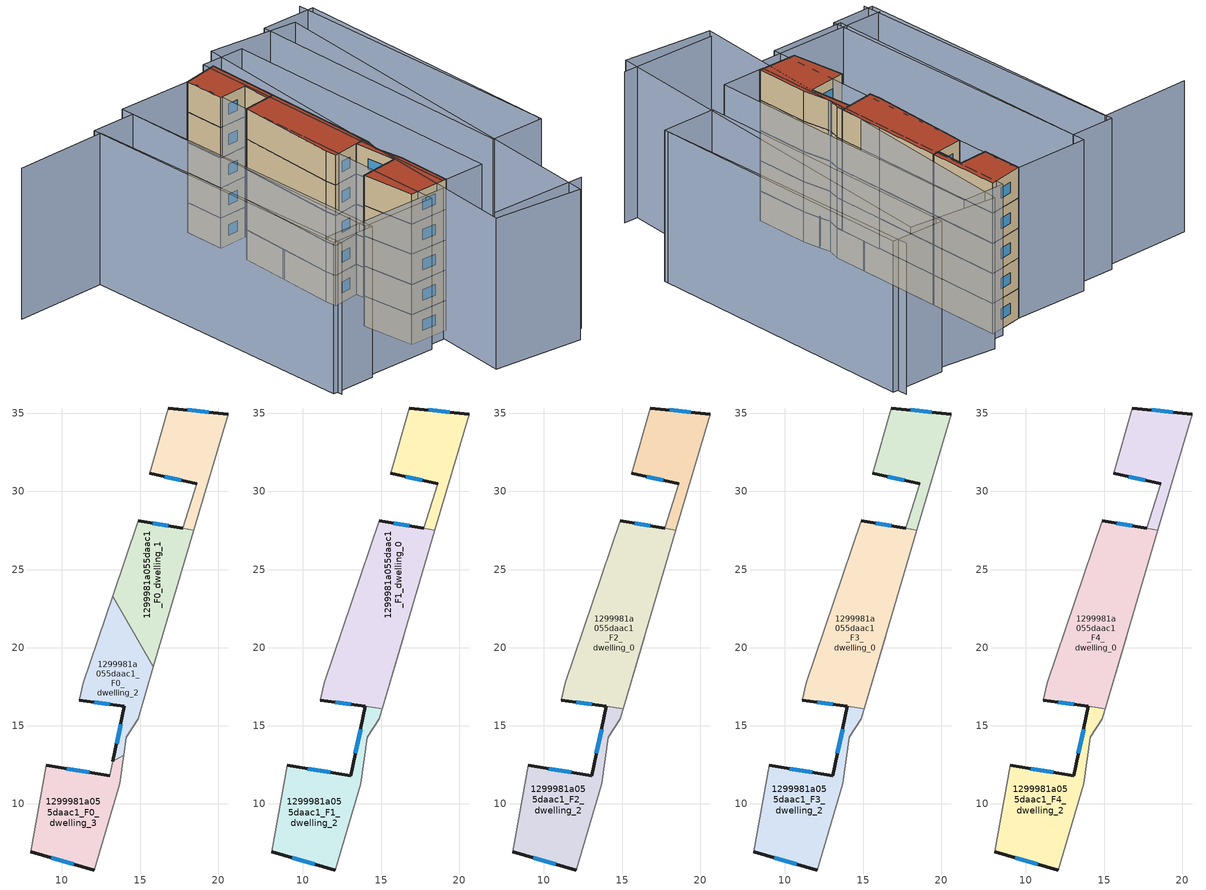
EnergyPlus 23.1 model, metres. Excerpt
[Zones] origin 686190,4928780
1299981a055daac1_F0_dwelling_0
 floor ground (EU_floor_Construction): 18.44,27.51 20.64,34.95 16.8,35.34 15.61,31.17 18.61,30.48 17.73,27.64 z0
 wall outside (EU_wall_Construction): 16.8,35.34 20.64,34.95 / 18.61,30.48 15.61,31.17 z0:3
 wall adiabatic (EU_wall_Construction): 15.61,31.17 16.8,35.34 / 20.64,34.95 18.44,27.51 / 17.73,27.64 18.61,30.48 z0:3
 wall to 1299981a055daac1_F0_dwelling_1 (EU_wall_Construction): 18.44,27.51 17.73,27.64 z0:3
 window (EU_Window_Construction): 18.05,35.21 19.39,35.08 / 17.63,30.7 16.59,30.95 z0.98:2.02
1299981a055daac1_F0_dwelling_1
 floor ground (EU_floor_Construction): 15.85,18.77 18.44,27.51 17.73,27.63 14.89,28.13 13.25,23.3 z0
 wall outside (EU_wall_Construction): 14.89,28.13 17.73,27.63 z0:3
 wall adiabatic (EU_wall_Construction): 18.44,27.51 15.85,18.77 / 13.25,23.3 14.89,28.13 z0:3
 wall to 1299981a055daac1_F0_dwelling_2 (EU_wall_Construction): 15.85,18.77 13.25,23.3 z0:3
 window (EU_Window_Construction): 15.81,27.97 16.81,27.79 z0.98:2.02
 ceiling adiabatic (EU_roof_Construction): 18.44,27.51 15.85,18.77 13.25,23.3 14.89,28.13 17.73,27.64 z3
1299981a055daac1_F0_dwelling_2
 floor ground (EU_floor_Construction): 13.95,13.12 14.1,14.26 14.88,15.46 15.85,18.77 13.25,23.3 11.36,17.75 11.12,16.62 13.99,16.24 13.25,12.72 z0
 wall outside (EU_wall_Construction): 13.25,12.72 13.99,16.24 11.12,16.62 z0:3
 wall adiabatic (EU_wall_Construction): 15.85,18.77 14.88,15.46 14.1,14.26 13.95,13.12 / 11.12,16.62 11.36,17.75 13.25,23.3 z0:3
 wall to 1299981a055daac1_F0_dwelling_3 (EU_wall_Construction): 13.95,13.12 13.25,12.72 z0:3
 window (EU_Window_Construction): 13.49,13.87 13.75,15.1 / 13.06,16.36 12.05,16.5 z0.98:2.02
 roof outside (EU_roof_Construction): 15.06,16.1 13.99,16.24 11.12,16.62 z3
1299981a055daac1_F0_dwelling_3
 floor ground (EU_floor_Construction): 12.07,5.77 13.69,11.29 13.95,13.12 13.25,12.72 13.05,11.79 9,12.48 8,6.93 z0
 wall outside (EU_wall_Construction): 12.07,5.77 8,6.93 / 9,12.48 13.05,11.79 z0:3
 wall adiabatic (EU_wall_Construction): 13.95,13.12 13.69,11.29 12.07,5.77 / 8,6.93 9,12.48 / 13.05,11.79 13.25,12.72 z0:3
 window (EU_Window_Construction): 10.75,6.15 9.32,6.55 / 10.32,12.26 11.73,12.01 z0.98:2.02
1299981a055daac1_F1_dwelling_0
 floor adiabatic (EU_floor_Construction): 15.85,18.77 18.44,27.51 18.09,27.57 17.73,27.63 14.89,28.13 13.25,23.3 z3
 floor to 1299981a055daac1_F0_dwelling_2 (EU_floor_Construction): 15.06,16.1 15.85,18.77 13.25,23.3 11.36,17.75 11.12,16.62 z3
 wall outside (EU_wall_Construction): 14.89,28.13 17.73,27.63 / 13.99,16.24 11.12,16.62 z3:6
 wall adiabatic (EU_wall_Construction): 11.12,16.62 11.36,17.75 14.89,28.13 / 18.44,27.51 15.06,16.1 z3:6
 wall to 1299981a055daac1_F1_dwelling_1 (EU_wall_Construction): 17.73,27.64 18.44,27.51 z3:6
 wall to 1299981a055daac1_F1_dwelling_2 (EU_wall_Construction): 15.06,16.1 13.99,16.24 z3:6
 window (EU_Window_Construction): 15.81,27.97 16.81,27.79 / 13.06,16.36 12.05,16.5 z3.98:5.02
1299981a055daac1_F1_dwelling_1
 floor to 1299981a055daac1_F0_dwelling_0 (EU_floor_Construction): 18.44,27.51 20.64,34.95 16.8,35.34 15.61,31.17 18.61,30.48 17.73,27.64 z3
 wall outside (EU_wall_Construction): 18.61,30.48 15.61,31.17 / 16.8,35.34 20.64,34.95 z3:6
 wall adiabatic (EU_wall_Construction): 17.73,27.64 18.61,30.48 / 15.61,31.17 16.8,35.34 / 20.64,34.95 18.44,27.51 z3:6
 window (EU_Window_Construction): 17.63,30.7 16.59,30.95 / 18.05,35.21 19.39,35.08 z3.98:5.02
1299981a055daac1_F1_dwelling_2
 floor to 1299981a055daac1_F0_dwelling_2 (EU_floor_Construction): 13.95,13.12 14.1,14.26 14.88,15.46 15.85,18.77 15.06,16.1 13.99,16.24 13.25,12.72 z3
 floor to 1299981a055daac1_F0_dwelling_3 (EU_floor_Construction): 12.07,5.77 13.69,11.29 13.95,13.12 13.25,12.72 13.05,11.79 9,12.48 8,6.93 z3
 wall outside (EU_wall_Construction): 12.07,5.77 8,6.93 / 9,12.48 13.05,11.79 13.99,16.24 z3:6
 wall adiabatic (EU_wall_Construction): 8,6.93 9,12.48 / 15.06,16.1 16.44,20.73 14.88,15.46 14.1,14.26 13.69,11.29 12.07,5.77 z3:6
 window (EU_Window_Construction): 10.75,6.15 9.32,6.55 / 10.32,12.26 11.73,12.01 / 13.36,13.24 13.68,14.79 z3.98:5.02
1299981a055daac1_F2_dwelling_0
 floor to 1299981a055daac1_F1_dwelling_0 (EU_floor_Construction): 15.06,16.1 18.44,27.51 17.73,27.64 14.89,28.13 11.36,17.75 11.12,16.62 z6
 wall outside (EU_wall_Construction): 14.89,28.13 17.73,27.63 / 13.99,16.24 11.12,16.62 z6:9
 wall adiabatic (EU_wall_Construction): 11.12,16.62 11.36,17.75 14.89,28.13 / 18.44,27.51 15.06,16.1 z6:9
 wall to 1299981a055daac1_F2_dwelling_1 (EU_wall_Construction): 17.73,27.64 18.44,27.51 z6:9
 wall to 1299981a055daac1_F2_dwelling_2 (EU_wall_Construction): 15.06,16.1 13.99,16.24 z6:9
 window (EU_Window_Construction): 15.81,27.97 16.81,27.79 / 13.06,16.36 12.05,16.5 z6.98:8.02
1299981a055daac1_F2_dwelling_1
 floor to 1299981a055daac1_F1_dwelling_1 (EU_floor_Construction): 18.44,27.51 20.64,34.95 16.8,35.34 15.61,31.17 18.61,30.48 17.73,27.64 z6
 wall outside (EU_wall_Construction): 18.61,30.48 15.61,31.17 / 16.8,35.34 20.64,34.95 z6:9
 wall adiabatic (EU_wall_Construction): 17.73,27.64 18.61,30.48 / 15.61,31.17 16.8,35.34 / 20.64,34.95 18.44,27.51 z6:9
 window (EU_Window_Construction): 17.63,30.7 16.59,30.95 / 18.05,35.21 19.39,35.08 z6.98:8.02
1299981a055daac1_F2_dwelling_2
 floor to 1299981a055daac1_F1_dwelling_2 (EU_floor_Construction): 12.07,5.77 13.69,11.29 14.1,14.26 14.88,15.46 16.44,20.73 15.06,16.1 13.99,16.24 13.05,11.79 9,12.48 8,6.93 z6
 wall outside (EU_wall_Construction): 12.07,5.77 8,6.93 / 9,12.48 13.05,11.79 13.99,16.24 z6:9
 wall adiabatic (EU_wall_Construction): 8,6.93 9,12.48 / 15.06,16.1 16.44,20.73 14.88,15.46 14.1,14.26 13.69,11.29 12.07,5.77 z6:9
 window (EU_Window_Construction): 10.75,6.15 9.32,6.55 / 10.32,12.26 11.73,12.01 / 13.36,13.24 13.68,14.79 z6.98:8.02
1299981a055daac1_F3_dwelling_0
 floor to 1299981a055daac1_F2_dwelling_0 (EU_floor_Construction): 15.06,16.1 18.44,27.51 17.73,27.64 14.89,28.13 11.36,17.75 11.12,16.62 z9
 wall outside (EU_wall_Construction): 14.89,28.13 17.73,27.63 / 13.99,16.24 11.12,16.62 z9:12
 wall adiabatic (EU_wall_Construction): 11.12,16.62 11.36,17.75 14.89,28.13 / 18.44,27.51 15.06,16.1 z9:12
 wall to 1299981a055daac1_F3_dwelling_1 (EU_wall_Construction): 17.73,27.64 18.44,27.51 z9:12
 wall to 1299981a055daac1_F3_dwelling_2 (EU_wall_Construction): 15.06,16.1 13.99,16.24 z9:12
 window (EU_Window_Construction): 15.81,27.97 16.81,27.79 / 13.06,16.36 12.05,16.5 z9.98:11.02
1299981a055daac1_F3_dwelling_1
 floor to 1299981a055daac1_F2_dwelling_1 (EU_floor_Construction): 18.44,27.51 20.64,34.95 16.8,35.34 15.61,31.17 18.61,30.48 17.73,27.64 z9
 wall outside (EU_wall_Construction): 18.61,30.48 15.61,31.17 / 16.8,35.34 20.64,34.95 z9:12
 wall adiabatic (EU_wall_Construction): 17.73,27.64 18.61,30.48 / 15.61,31.17 16.8,35.34 / 20.64,34.95 18.44,27.51 z9:12
 window (EU_Window_Construction): 17.63,30.7 16.59,30.95 / 18.05,35.21 19.39,35.08 z9.98:11.02
1299981a055daac1_F3_dwelling_2
 floor to 1299981a055daac1_F2_dwelling_2 (EU_floor_Construction): 12.07,5.77 13.69,11.29 14.1,14.26 14.88,15.46 16.44,20.73 15.06,16.1 13.99,16.24 13.05,11.79 9,12.48 8,6.93 z9
 wall outside (EU_wall_Construction): 12.07,5.77 8,6.93 / 9,12.48 13.05,11.79 13.99,16.24 z9:12
 wall adiabatic (EU_wall_Construction): 8,6.93 9,12.48 / 15.06,16.1 16.44,20.73 14.88,15.46 14.1,14.26 13.69,11.29 12.07,5.77 z9:12
 window (EU_Window_Construction): 10.75,6.15 9.32,6.55 / 10.32,12.26 11.73,12.01 / 13.36,13.24 13.68,14.79 z9.98:11.02
1299981a055daac1_F4_dwelling_0
 floor to 1299981a055daac1_F3_dwelling_0 (EU_floor_Construction): 15.06,16.1 18.44,27.51 17.73,27.64 14.89,28.13 11.36,17.75 11.12,16.62 z12
 wall outside (EU_wall_Construction): 14.89,28.13 17.73,27.63 / 13.99,16.24 11.12,16.62 z12:15
 wall adiabatic (EU_wall_Construction): 11.12,16.62 11.36,17.75 14.89,28.13 / 18.44,27.51 15.06,16.1 z12:15
 wall to 1299981a055daac1_F4_dwelling_1 (EU_wall_Construction): 17.73,27.64 18.44,27.51 z12:15
 wall to 1299981a055daac1_F4_dwelling_2 (EU_wall_Construction): 15.06,16.1 13.99,16.24 z12:15
 window (EU_Window_Construction): 15.81,27.97 16.81,27.79 / 13.06,16.36 12.05,16.5 z12.98:14.02
 roof outside (EU_roof_Construction): 18.44,27.51 15.06,16.1 11.12,16.62 11.36,17.75 14.89,28.13 17.73,27.64 z15
1299981a055daac1_F4_dwelling_1
 floor to 1299981a055daac1_F3_dwelling_1 (EU_floor_Construction): 18.44,27.51 20.64,34.95 16.8,35.34 15.61,31.17 18.61,30.48 17.73,27.64 z12
 wall outside (EU_wall_Construction): 18.61,30.48 15.61,31.17 / 16.8,35.34 20.64,34.95 z12:15
 wall adiabatic (EU_wall_Construction): 17.73,27.64 18.61,30.48 / 15.61,31.17 16.8,35.34 / 20.64,34.95 18.44,27.51 z12:15
 window (EU_Window_Construction): 17.63,30.7 16.59,30.95 / 18.05,35.21 19.39,35.08 z12.98:14.02
 roof outside (EU_roof_Construction): 20.64,34.95 18.44,27.51 17.73,27.64 18.61,30.48 15.61,31.17 16.8,35.34 z15
1299981a055daac1_F4_dwelling_2
 floor to 1299981a055daac1_F3_dwelling_2 (EU_floor_Construction): 12.07,5.77 13.69,11.29 14.1,14.26 14.88,15.46 16.44,20.73 15.06,16.1 13.99,16.24 13.05,11.79 9,12.48 8,6.93 z12
 wall outside (EU_wall_Construction): 12.07,5.77 8,6.93 / 9,12.48 13.05,11.79 13.99,16.24 z12:15
 wall adiabatic (EU_wall_Construction): 8,6.93 9,12.48 / 15.06,16.1 16.44,20.73 14.88,15.46 14.1,14.26 13.69,11.29 12.07,5.77 z12:15
 window (EU_Window_Construction): 10.75,6.15 9.32,6.55 / 10.32,12.26 11.73,12.01 / 13.36,13.24 13.68,14.79 z12.98:14.02
 roof outside (EU_roof_Construction): 16.44,20.73 14.88,15.46 14.1,14.26 13.69,11.29 12.07,5.77 8,6.93 9,12.48 13.05,11.79 13.99,16.24 15.06,16.1 z15
shading: 8.59,-1.3 18.54,-4.31 / -3.19,9.07 10.44,5.1 / 26.59,4.64 34.68,34.39 / -5.37,39.24 4.16,36.77 / 4.16,36.77 -3.45,7.32 / 31.77,33.11 16.51,-5.42 / 16.51,-5.42 7.73,-1.95 / 7.73,-1.95 23,36.58 / 23,36.58 31.77,33.11 / 34.97,33.22 26.57,4.61 / 26.57,4.61 20.96,6.25 / 20.96,6.25 29.36,34.87 / 29.36,34.87 34.97,33.22 / 24.86,34.52 16.18,4.58 / 16.18,4.58 11.68,5.89 / 11.68,5.89 20.36,35.82 / 20.36,35.82 24.86,34.52 / 0.41,7.22 9.2,37.54 / 9.2,37.54 16.96,35.29 / 16.96,35.29 8.17,4.96 / 8.17,4.96 0.41,7.22 / 8.82,36.24 0.74,6.7 / 0.74,6.7 -3.8,7.94 / -3.8,7.94 4.29,37.48 / 4.29,37.48 8.82,36.24 z0:15
[Building]
EU S2 Campaign: North Axis=0; Terrain=City; Solar Distribution=FullExterior
[Site:Location]
Bologna: Latitude=44.5; Longitude=11.25; Time Zone=1; Elevation=37
[SizingPeriod:WeatherFileDays]
AnnualSizingPeriod: Begin Month=1; Begin Day of Month=1; End Month=12; End Day of Month=31; Day of Week for Start Day=Monday; Use Weather File Daylight Saving Period=No; Use Weather File Rain and Snow Indicators=No
[MATERIAL]
EU_InternalMass_Material: Roughness=MediumRough; Thickness=0.1; Conductivity=1; Density=1800; Specific Heat=900; Thermal Absorptance=0.9; Solar Absorptance=0.7; Visible Absorptance=0.7
[MATERIAL:NOMASS] Roughness=MediumRough; Thermal Absorptance=0.9; Solar Absorptance=0.7; Visible Absorptance=0.7
Name | Thermal Resistance
EU_wall_NoMass | 0.905828
EU_roof_NoMass | 0.37593
EU_floor_NoMass | 0.67114
[WINDOWMATERIAL:SIMPLEGLAZINGSYSTEM]
EU_Window_SimpleGlazing: UFactor=4.52486; Solar Heat Gain Coefficient=0.85; Visible Transmittance=0.85
[CONSTRUCTION]
EU_wall_Construction: EU_wall_NoMass
EU_roof_Construction: EU_roof_NoMass
EU_floor_Construction: EU_floor_NoMass
EU_InternalMass_Construction: EU_InternalMass_Material
EU_Window_Construction: EU_Window_SimpleGlazing
[ZONE] Type=1; Multiplier=1; Ceiling Height=autocalculate; Floor Area=autocalculate; Part of Total Floor Area=Yes
Name | Volume
1299981a055daac1_F0_dwelling_0; 1299981a055daac1_F1_dwelling_1; 1299981a055daac1_F2_dwelling_1; 1299981a055daac1_F3_dwelling_1; 1299981a055daac1_F4_dwelling_1 | 57.9983
1299981a055daac1_F1_dwelling_0 | 137.136
1299981a055daac1_F2_dwelling_0; 1299981a055daac1_F3_dwelling_0; 1299981a055daac1_F4_dwelling_0 | 137.149
1299981a055daac1_F0_dwelling_1 | 78.9661
1299981a055daac1_F0_dwelling_2 | 65.6843
1299981a055daac1_F1_dwelling_2 | 90.0051
1299981a055daac1_F2_dwelling_2; 1299981a055daac1_F3_dwelling_2; 1299981a055daac1_F4_dwelling_2 | 90.0139
1299981a055daac1_F0_dwelling_3 | 82.5293
[INTERNALMASS] Construction=EU_InternalMass_Construction
Name | Zone or ZoneList | Surface Area
1299981a055daac1_F0_dwelling_0_EU_InternalMass | 1299981a055daac1_F0_dwelling_0 | 19.3366
1299981a055daac1_F0_dwelling_1_EU_InternalMass | 1299981a055daac1_F0_dwelling_1 | 26.3232
1299981a055daac1_F0_dwelling_2_EU_InternalMass | 1299981a055daac1_F0_dwelling_2 | 21.8959
1299981a055daac1_F0_dwelling_3_EU_InternalMass | 1299981a055daac1_F0_dwelling_3 | 27.5103
1299981a055daac1_F1_dwelling_0_EU_InternalMass | 1299981a055daac1_F1_dwelling_0 | 45.7198
1299981a055daac1_F1_dwelling_1_EU_InternalMass | 1299981a055daac1_F1_dwelling_1 | 19.3366
1299981a055daac1_F1_dwelling_2_EU_InternalMass | 1299981a055daac1_F1_dwelling_2 | 30.0026
1299981a055daac1_F2_dwelling_0_EU_InternalMass | 1299981a055daac1_F2_dwelling_0 | 45.7198
1299981a055daac1_F2_dwelling_1_EU_InternalMass | 1299981a055daac1_F2_dwelling_1 | 19.3366
1299981a055daac1_F2_dwelling_2_EU_InternalMass | 1299981a055daac1_F2_dwelling_2 | 30.0026
1299981a055daac1_F3_dwelling_0_EU_InternalMass | 1299981a055daac1_F3_dwelling_0 | 45.7198
1299981a055daac1_F3_dwelling_1_EU_InternalMass | 1299981a055daac1_F3_dwelling_1 | 19.3366
1299981a055daac1_F3_dwelling_2_EU_InternalMass | 1299981a055daac1_F3_dwelling_2 | 30.0026
1299981a055daac1_F4_dwelling_0_EU_InternalMass | 1299981a055daac1_F4_dwelling_0 | 45.7198
1299981a055daac1_F4_dwelling_1_EU_InternalMass | 1299981a055daac1_F4_dwelling_1 | 19.3366
1299981a055daac1_F4_dwelling_2_EU_InternalMass | 1299981a055daac1_F4_dwelling_2 | 30.0026
[OTHEREQUIPMENT] Fuel Type=Electricity; Design Level Calculation Method=Watts/Area; Power per Zone Floor Area=1; Fraction Latent=0; Fraction Radiant=0; Fraction Lost=0; Carbon Dioxide Generation Rate=0; EndUse Subcategory=EU_Step8_InternalGains
Name | Zone or ZoneList or Space or SpaceList | Schedule
EU_Step8_InternalGain_1299981a055daac1_F0_dwelling_0_f000 | 1299981a055daac1_F0_dwelling_0 | EU_Step8_GainSchedule_1299981a055daac1_F0_dwelling_0_f000
EU_Step8_InternalGain_1299981a055daac1_F0_dwelling_1_f000 | 1299981a055daac1_F0_dwelling_1 | EU_Step8_GainSchedule_1299981a055daac1_F0_dwelling_1_f000
EU_Step8_InternalGain_1299981a055daac1_F0_dwelling_2_f000 | 1299981a055daac1_F0_dwelling_2 | EU_Step8_GainSchedule_1299981a055daac1_F0_dwelling_2_f000
EU_Step8_InternalGain_1299981a055daac1_F0_dwelling_3_f000 | 1299981a055daac1_F0_dwelling_3 | EU_Step8_GainSchedule_1299981a055daac1_F0_dwelling_3_f000
EU_Step8_InternalGain_1299981a055daac1_F1_dwelling_0_f000 | 1299981a055daac1_F1_dwelling_0 | EU_Step8_GainSchedule_1299981a055daac1_F1_dwelling_0_f000
EU_Step8_InternalGain_1299981a055daac1_F1_dwelling_1_f000 | 1299981a055daac1_F1_dwelling_1 | EU_Step8_GainSchedule_1299981a055daac1_F1_dwelling_1_f000
EU_Step8_InternalGain_1299981a055daac1_F1_dwelling_2_f000 | 1299981a055daac1_F1_dwelling_2 | EU_Step8_GainSchedule_1299981a055daac1_F1_dwelling_2_f000
EU_Step8_InternalGain_1299981a055daac1_F2_dwelling_0_f000 | 1299981a055daac1_F2_dwelling_0 | EU_Step8_GainSchedule_1299981a055daac1_F2_dwelling_0_f000
EU_Step8_InternalGain_1299981a055daac1_F2_dwelling_1_f000 | 1299981a055daac1_F2_dwelling_1 | EU_Step8_GainSchedule_1299981a055daac1_F2_dwelling_1_f000
EU_Step8_InternalGain_1299981a055daac1_F2_dwelling_2_f000 | 1299981a055daac1_F2_dwelling_2 | EU_Step8_GainSchedule_1299981a055daac1_F2_dwelling_2_f000
EU_Step8_InternalGain_1299981a055daac1_F3_dwelling_0_f000 | 1299981a055daac1_F3_dwelling_0 | EU_Step8_GainSchedule_1299981a055daac1_F3_dwelling_0_f000
EU_Step8_InternalGain_1299981a055daac1_F3_dwelling_1_f000 | 1299981a055daac1_F3_dwelling_1 | EU_Step8_GainSchedule_1299981a055daac1_F3_dwelling_1_f000
EU_Step8_InternalGain_1299981a055daac1_F3_dwelling_2_f000 | 1299981a055daac1_F3_dwelling_2 | EU_Step8_GainSchedule_1299981a055daac1_F3_dwelling_2_f000
EU_Step8_InternalGain_1299981a055daac1_F4_dwelling_0_f000 | 1299981a055daac1_F4_dwelling_0 | EU_Step8_GainSchedule_1299981a055daac1_F4_dwelling_0_f000
EU_Step8_InternalGain_1299981a055daac1_F4_dwelling_1_f000 | 1299981a055daac1_F4_dwelling_1 | EU_Step8_GainSchedule_1299981a055daac1_F4_dwelling_1_f000
EU_Step8_InternalGain_1299981a055daac1_F4_dwelling_2_f000 | 1299981a055daac1_F4_dwelling_2 | EU_Step8_GainSchedule_1299981a055daac1_F4_dwelling_2_f000
[ZONEVENTILATION:DESIGNFLOWRATE] Schedule=EU_AlwaysOn; Design Flow Rate Calculation Method=AirChanges/Hour; Air Changes per Hour=0.73129; Ventilation Type=Natural; Fan Pressure Rise=0; Fan Total Efficiency=1; Constant Term Coefficient=1; Temperature Term Coefficient=0; Velocity Term Coefficient=0; Velocity Squared Term Coefficient=0; Minimum Indoor Temperature=-100; Maximum Indoor Temperature=100; Delta Temperature=-100; Minimum Outdoor Temperature=-100; Maximum Outdoor Temperature=100; Maximum Wind Speed=40
Name | Zone or ZoneList or Space or SpaceList
EU_ConstantAir_1299981a055daac1_F0_dwelling_0 | 1299981a055daac1_F0_dwelling_0
EU_ConstantAir_1299981a055daac1_F0_dwelling_1 | 1299981a055daac1_F0_dwelling_1
EU_ConstantAir_1299981a055daac1_F0_dwelling_2 | 1299981a055daac1_F0_dwelling_2
EU_ConstantAir_1299981a055daac1_F0_dwelling_3 | 1299981a055daac1_F0_dwelling_3
EU_ConstantAir_1299981a055daac1_F1_dwelling_0 | 1299981a055daac1_F1_dwelling_0
EU_ConstantAir_1299981a055daac1_F1_dwelling_1 | 1299981a055daac1_F1_dwelling_1
EU_ConstantAir_1299981a055daac1_F1_dwelling_2 | 1299981a055daac1_F1_dwelling_2
EU_ConstantAir_1299981a055daac1_F2_dwelling_0 | 1299981a055daac1_F2_dwelling_0
EU_ConstantAir_1299981a055daac1_F2_dwelling_1 | 1299981a055daac1_F2_dwelling_1
EU_ConstantAir_1299981a055daac1_F2_dwelling_2 | 1299981a055daac1_F2_dwelling_2
EU_ConstantAir_1299981a055daac1_F3_dwelling_0 | 1299981a055daac1_F3_dwelling_0
EU_ConstantAir_1299981a055daac1_F3_dwelling_1 | 1299981a055daac1_F3_dwelling_1
EU_ConstantAir_1299981a055daac1_F3_dwelling_2 | 1299981a055daac1_F3_dwelling_2
EU_ConstantAir_1299981a055daac1_F4_dwelling_0 | 1299981a055daac1_F4_dwelling_0
EU_ConstantAir_1299981a055daac1_F4_dwelling_1 | 1299981a055daac1_F4_dwelling_1
EU_ConstantAir_1299981a055daac1_F4_dwelling_2 | 1299981a055daac1_F4_dwelling_2
[HVACTEMPLATE:THERMOSTAT] Constant Heating Setpoint=20; Constant Cooling Setpoint=50
EU_HeatOnly_1299981a055daac1_F0_dwelling_0; EU_HeatOnly_1299981a055daac1_F0_dwelling_1; EU_HeatOnly_1299981a055daac1_F0_dwelling_2; EU_HeatOnly_1299981a055daac1_F0_dwelling_3; EU_HeatOnly_1299981a055daac1_F1_dwelling_0; EU_HeatOnly_1299981a055daac1_F1_dwelling_1; EU_HeatOnly_1299981a055daac1_F1_dwelling_2; EU_HeatOnly_1299981a055daac1_F2_dwelling_0; EU_HeatOnly_1299981a055daac1_F2_dwelling_1; EU_HeatOnly_1299981a055daac1_F2_dwelling_2; EU_HeatOnly_1299981a055daac1_F3_dwelling_0; EU_HeatOnly_1299981a055daac1_F3_dwelling_1; EU_HeatOnly_1299981a055daac1_F3_dwelling_2; EU_HeatOnly_1299981a055daac1_F4_dwelling_0; EU_HeatOnly_1299981a055daac1_F4_dwelling_1; EU_HeatOnly_1299981a055daac1_F4_dwelling_2
[HVACTEMPLATE:ZONE:IDEALLOADSAIRSYSTEM] System Availability Schedule=EU_AlwaysOn; Maximum Heating Supply Air Temperature=50; Minimum Cooling Supply Air Temperature=13; Maximum Heating Supply Air Humidity Ratio=0.0156; Minimum Cooling Supply Air Humidity Ratio=0.0077; Heating Limit=NoLimit; Cooling Limit=NoLimit; Heating Availability Schedule=EU_AlwaysOn; Cooling Availability Schedule=EU_CoolingOff; Dehumidification Control Type=ConstantSensibleHeatRatio; Cooling Sensible Heat Ratio=0.7; Dehumidification Setpoint=60; Humidification Control Type=None; Humidification Setpoint=30; Outdoor Air Method=None; Outdoor Air Flow Rate per Person=0.00944; Outdoor Air Flow Rate per Zone Floor Area=0; Outdoor Air Flow Rate per Zone=0; Demand Controlled Ventilation Type=None; Outdoor Air Economizer Type=NoEconomizer; Heat Recovery Type=None; Sensible Heat Recovery Effectiveness=0.7; Latent Heat Recovery Effectiveness=0.65
Name | Template Thermostat
1299981a055daac1_F0_dwelling_0 | EU_HeatOnly_1299981a055daac1_F0_dwelling_0
1299981a055daac1_F0_dwelling_1 | EU_HeatOnly_1299981a055daac1_F0_dwelling_1
1299981a055daac1_F0_dwelling_2 | EU_HeatOnly_1299981a055daac1_F0_dwelling_2
1299981a055daac1_F0_dwelling_3 | EU_HeatOnly_1299981a055daac1_F0_dwelling_3
1299981a055daac1_F1_dwelling_0 | EU_HeatOnly_1299981a055daac1_F1_dwelling_0
1299981a055daac1_F1_dwelling_1 | EU_HeatOnly_1299981a055daac1_F1_dwelling_1
1299981a055daac1_F1_dwelling_2 | EU_HeatOnly_1299981a055daac1_F1_dwelling_2
1299981a055daac1_F2_dwelling_0 | EU_HeatOnly_1299981a055daac1_F2_dwelling_0
1299981a055daac1_F2_dwelling_1 | EU_HeatOnly_1299981a055daac1_F2_dwelling_1
1299981a055daac1_F2_dwelling_2 | EU_HeatOnly_1299981a055daac1_F2_dwelling_2
1299981a055daac1_F3_dwelling_0 | EU_HeatOnly_1299981a055daac1_F3_dwelling_0
1299981a055daac1_F3_dwelling_1 | EU_HeatOnly_1299981a055daac1_F3_dwelling_1
1299981a055daac1_F3_dwelling_2 | EU_HeatOnly_1299981a055daac1_F3_dwelling_2
1299981a055daac1_F4_dwelling_0 | EU_HeatOnly_1299981a055daac1_F4_dwelling_0
1299981a055daac1_F4_dwelling_1 | EU_HeatOnly_1299981a055daac1_F4_dwelling_1
1299981a055daac1_F4_dwelling_2 | EU_HeatOnly_1299981a055daac1_F4_dwelling_2
[SIZING:ZONE] Zone Cooling Design Supply Air Temperature Input Method=SupplyAirTemperature; Zone Cooling Design Supply Air Temperature=13; Zone Heating Design Supply Air Temperature Input Method=SupplyAirTemperature; Zone Heating Design Supply Air Temperature=50; Zone Cooling Design Supply Air Humidity Ratio=0.008; Zone Heating Design Supply Air Humidity Ratio=0.008; Cooling Design Air Flow Method=DesignDay; Cooling Design Air Flow Rate=0; Cooling Minimum Air Flow per Zone Floor Area=0.000762; Cooling Minimum Air Flow=0; Cooling Minimum Air Flow Fraction=0.2; Heating Design Air Flow Method=DesignDay; Heating Design Air Flow Rate=0; Heating Maximum Air Flow per Zone Floor Area=0.002032; Heating Maximum Air Flow=0.141576; Heating Maximum Air Flow Fraction=0.3; Account for Dedicated Outdoor Air System=No; Dedicated Outdoor Air System Control Strategy=NeutralSupplyAir; Dedicated Outdoor Air Low Setpoint Temperature for Design=autosize; Dedicated Outdoor Air High Setpoint Temperature for Design=autosize; Zone Load Sizing Method=Sensible Load Only No Latent Load; Zone Latent Cooling Design Supply Air Humidity Ratio Input Method=HumidityRatioDifference; Zone Cooling Design Supply Air Humidity Ratio Difference=0.005; Zone Latent Heating Design Supply Air Humidity Ratio Input Method=HumidityRatioDifference; Zone Humidification Design Supply Air Humidity Ratio Difference=0.005
1299981a055daac1_F0_dwelling_0; 1299981a055daac1_F0_dwelling_1; 1299981a055daac1_F0_dwelling_2; 1299981a055daac1_F0_dwelling_3; 1299981a055daac1_F1_dwelling_0; 1299981a055daac1_F1_dwelling_1; 1299981a055daac1_F1_dwelling_2; 1299981a055daac1_F2_dwelling_0; 1299981a055daac1_F2_dwelling_1; 1299981a055daac1_F2_dwelling_2; 1299981a055daac1_F3_dwelling_0; 1299981a055daac1_F3_dwelling_1; 1299981a055daac1_F3_dwelling_2; 1299981a055daac1_F4_dwelling_0; 1299981a055daac1_F4_dwelling_1; 1299981a055daac1_F4_dwelling_2
[SCHEDULE:CONSTANT]
Name | Hourly Value
EU_AlwaysOn | 1
EU_CoolingOff | 0
[SCHEDULE:FILE] Column Number=1; Rows to Skip at Top=0; Number of Hours of Data=8760; Column Separator=Comma; Interpolate to Timestep=No; Minutes per Item=60; Adjust Schedule for Daylight Savings=Yes
Name | File
EU_Step8_GainSchedule_1299981a055daac1_F0_dwelling_0_f000 | ../../schedules/1299981a055daac1/1299981a055daac1_F0_dwelling_0_f000_gain.csv
EU_Step8_GainSchedule_1299981a055daac1_F0_dwelling_1_f000 | ../../schedules/1299981a055daac1/1299981a055daac1_F0_dwelling_1_f000_gain.csv
EU_Step8_GainSchedule_1299981a055daac1_F0_dwelling_2_f000 | ../../schedules/1299981a055daac1/1299981a055daac1_F0_dwelling_2_f000_gain.csv
EU_Step8_GainSchedule_1299981a055daac1_F0_dwelling_3_f000 | ../../schedules/1299981a055daac1/1299981a055daac1_F0_dwelling_3_f000_gain.csv
EU_Step8_GainSchedule_1299981a055daac1_F1_dwelling_0_f000 | ../../schedules/1299981a055daac1/1299981a055daac1_F1_dwelling_0_f000_gain.csv
EU_Step8_GainSchedule_1299981a055daac1_F1_dwelling_1_f000 | ../../schedules/1299981a055daac1/1299981a055daac1_F1_dwelling_1_f000_gain.csv
EU_Step8_GainSchedule_1299981a055daac1_F1_dwelling_2_f000 | ../../schedules/1299981a055daac1/1299981a055daac1_F1_dwelling_2_f000_gain.csv
EU_Step8_GainSchedule_1299981a055daac1_F2_dwelling_0_f000 | ../../schedules/1299981a055daac1/1299981a055daac1_F2_dwelling_0_f000_gain.csv
EU_Step8_GainSchedule_1299981a055daac1_F2_dwelling_1_f000 | ../../schedules/1299981a055daac1/1299981a055daac1_F2_dwelling_1_f000_gain.csv
EU_Step8_GainSchedule_1299981a055daac1_F2_dwelling_2_f000 | ../../schedules/1299981a055daac1/1299981a055daac1_F2_dwelling_2_f000_gain.csv
EU_Step8_GainSchedule_1299981a055daac1_F3_dwelling_0_f000 | ../../schedules/1299981a055daac1/1299981a055daac1_F3_dwelling_0_f000_gain.csv
EU_Step8_GainSchedule_1299981a055daac1_F3_dwelling_1_f000 | ../../schedules/1299981a055daac1/1299981a055daac1_F3_dwelling_1_f000_gain.csv
EU_Step8_GainSchedule_1299981a055daac1_F3_dwelling_2_f000 | ../../schedules/1299981a055daac1/1299981a055daac1_F3_dwelling_2_f000_gain.csv
EU_Step8_GainSchedule_1299981a055daac1_F4_dwelling_0_f000 | ../../schedules/1299981a055daac1/1299981a055daac1_F4_dwelling_0_f000_gain.csv
EU_Step8_GainSchedule_1299981a055daac1_F4_dwelling_1_f000 | ../../schedules/1299981a055daac1/1299981a055daac1_F4_dwelling_1_f000_gain.csv
EU_Step8_GainSchedule_1299981a055daac1_F4_dwelling_2_f000 | ../../schedules/1299981a055daac1/1299981a055daac1_F4_dwelling_2_f000_gain.csv
